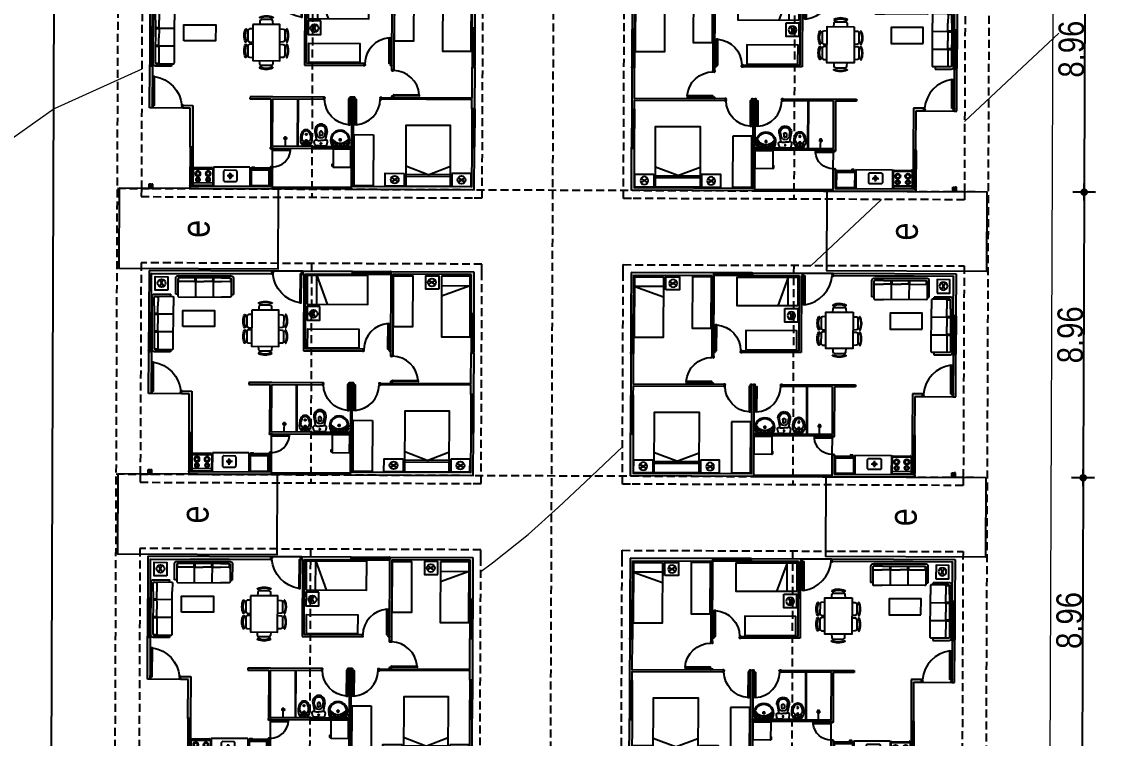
# Model space of a CAD drawing. Header units: inches. Extents: x 203 to 1065, y -1127 to 921.
# Drawn here: x 775.1 to 808.88, y 648.12 to 670.6 of the extents above; entities that cross this region are included whole.
import ezdxf

# ---------------------------------------------------------------- set-up
doc = ezdxf.new("R2010")
doc.units = ezdxf.units.IN
doc.header["$MEASUREMENT"] = 0
doc.header["$PDMODE"] = 35
doc.linetypes.add('DASHED2', pattern=[0.375, 0.25, -0.125])
doc.linetypes.add('HIDDEN', pattern=[0.375, 0.25, -0.125])
for name, color, linetype in [('4-PUERTA', 3, 'Continuous'), ('4-Ventana', 7, 'Continuous'), ('7-TECHO', 3, 'Continuous'), ('8-MUROS', 4, 'Continuous'), ('9-Equipamiento', 8, 'Continuous'), ('calle', 3, 'Continuous'), ('COTAS', 7, 'Continuous'), ('CURVAS', 32, 'Continuous'), ('D3', 30, 'Continuous'), ('Estacionamiento', 8, 'Continuous'), ('Mobiliario', 8, 'Continuous'), ('P-035', 3, 'Continuous')]:
    doc.layers.add(name, color=color, linetype=linetype)
doc.layers.add('Limite terrenos', color=2, linetype='DASHED2', transparency=0.4)
doc.styles.add('TECHNICLITE', font='techl___.ttf')
doc.dimstyles.new('1-100', dxfattribs={"dimscale": 0, "dimtxt": 0.09, "dimasz": 0.03, "dimexe": 0.12, "dimexo": 0.2, "dimgap": 0.005, "dimtad": 3, "dimzin": 0, "dimdsep": 46, "dimtxsty": 'TECHNICLITE', "dimblk1": 'COTA', "dimblk2": 'COTA', "dimsah": 1, "dimcen": 2.5, "dimse1": 1, "dimse2": 1, "dimclrd": 7, "dimclre": 7, "dimclrt": 7, "dimadec": 0, "dimazin": 0, "dimtfac": 1, "dimtdec": 6, "dimtmove": 2, "dimatfit": 3, "dimldrblk": 'COTA', "dimfxl": 1, "dimtolj": 1, "dimtzin": 0, "dimarcsym": 0})

# ---------------------------------------------------------------- blocks, each defined once
blk = doc.blocks.new('PERFIL VENTANA')
for p, q in [((0, 0.03), (0.019, 0.03)), ((0, 0.03), (0, 0.022)), ((0.001, 0.022), (0, 0.022)), ((0.001, 0.028), (0.001, 0.022)), ((0.001, 0.028), (0.007, 0.028)), ((0.007, -0.028), (0.007, 0.028)), ((0.008, 0.013), (0.008, 0.028)), ((0.008, 0.028), (0.02, 0.028)), ((0.008, 0.013), (0.028, 0.013)), ((0.008, -0.012), (0.008, 0.012)), ((0.008, 0.012), (0.029, 0.012)), ((0.019, 0.034), (0.03, 0.034)), ((0.019, 0.034), (0.019, 0.03)), ((0.02, 0.032), (0.02, 0.028)), ((0.02, 0.032), (0.03, 0.032)), ((0.023, 0.017), (0.023, 0.018)), ((0.023, 0.018), (0.029, 0.018)), ((0.023, 0.017), (0.028, 0.017)), ((0.03, 0.034), (0.03, 0.032)), ((0.001, -0.022), (0, -0.022)), ((0, -0.03), (0, -0.022)), ((0, -0.03), (0.03, -0.03)), ((0.001, -0.028), (0.001, -0.022)), ((0.001, -0.028), (0.007, -0.028)), ((0.008, -0.012), (0.029, -0.012)), ((0.008, -0.028), (0.008, -0.013)), ((0.008, -0.013), (0.028, -0.013)), ((0.008, -0.028), (0.019, -0.028)), ((0.02, -0.026), (0.019, -0.026)), ((0.019, -0.028), (0.019, -0.026)), ((0.02, -0.028), (0.02, -0.026)), ((0.02, -0.028), (0.03, -0.028)), ((0.023, -0.017), (0.023, -0.018)), ((0.023, -0.017), (0.028, -0.017)), ((0.023, -0.018), (0.029, -0.018)), ((0.03, -0.03), (0.03, -0.028))]:
    blk.add_line(p, q)
for centre, radius, start, end in [((0.026, 0.015), 0.00298, 322.3763, 37.6237), ((0.026, 0.015), 0.00441, 312.5645, 47.4355), ((0.026, -0.015), 0.00298, 322.3763, 37.6237), ((0.026, -0.015), 0.00441, 312.5645, 47.4355)]:
    blk.add_arc(centre, radius, start, end)
blk = doc.blocks.new('PERFIL VENTANA2')
for p, q in [((0, 0.007), (-0.033, 0.007)), ((-0.033, 0.007), (-0.033, 0.005)), ((-0.033, 0.005), (-0.032, 0.005)), ((-0.033, 0), (-0.032, 0)), ((-0.033, -0.007), (-0.033, 0)), ((-0.023, 0.006), (-0.032, 0.006)), ((-0.032, 0.006), (-0.032, 0.005)), ((-0.032, -0.006), (-0.032, 0)), ((-0.023, -0.006), (-0.023, 0.006)), ((-0.021, -0.006), (-0.021, 0.006)), ((-0.009, 0.006), (-0.021, 0.006)), ((-0.009, -0.006), (-0.009, 0.006)), ((-0.007, -0.006), (-0.007, 0.006)), ((-0.001, 0.006), (-0.007, 0.006)), ((-0.001, 0.006), (-0.001, -0.006)), ((0, 0.007), (0, -0.007)), ((0, -0.007), (-0.033, -0.007)), ((-0.023, -0.006), (-0.032, -0.006)), ((-0.009, -0.006), (-0.021, -0.006)), ((-0.001, -0.006), (-0.007, -0.006))]:
    blk.add_line(p, q)
blk = doc.blocks.new('VENTANA C1')
for p, q in [((0.017, 0.022), (0.017, 0.019)), ((0.017, 0.022), (0.05, 0.022)), ((0.017, 0.019), (0.018, 0.019)), ((0.017, 0.011), (0.018, 0.011)), ((0.017, 0.011), (0.017, 0.007)), ((0.017, 0.007), (0.05, 0.007)), ((0.018, 0.021), (0.018, 0.019)), ((0.018, 0.021), (0.031, 0.021)), ((0.018, 0.011), (0.018, 0.009)), ((0.018, 0.009), (0.031, 0.009)), ((0.031, 0.009), (0.031, 0.021)), ((0.032, 0.009), (0.032, 0.021)), ((0.032, 0.021), (0.038, 0.021)), ((0.032, 0.009), (0.038, 0.009)), ((0.038, 0.009), (0.038, 0.021)), ((0.04, 0.009), (0.04, 0.021)), ((0.04, 0.021), (0.049, 0.021)), ((0.04, 0.009), (0.049, 0.009)), ((0.049, 0.021), (0.049, 0.02)), ((0.05, 0.02), (0.049, 0.02)), ((0.05, 0.015), (0.049, 0.015)), ((0.049, 0.009), (0.049, 0.015)), ((0.05, 0.022), (0.05, 0.02)), ((0.05, 0.007), (0.05, 0.015)), ((1.168, -0.007), (1.168, -0.015)), ((1.201, -0.007), (1.168, -0.007)), ((1.168, -0.02), (1.169, -0.02)), ((1.168, -0.022), (1.168, -0.02)), ((1.201, -0.022), (1.168, -0.022)), ((1.169, -0.009), (1.169, -0.015)), ((1.178, -0.009), (1.169, -0.009)), ((1.169, -0.021), (1.169, -0.02)), ((1.178, -0.021), (1.169, -0.021)), ((1.178, -0.009), (1.178, -0.021)), ((1.18, -0.009), (1.18, -0.021)), ((1.186, -0.009), (1.18, -0.009)), ((1.186, -0.021), (1.18, -0.021)), ((1.186, -0.009), (1.186, -0.021)), ((1.2, -0.009), (1.187, -0.009)), ((1.187, -0.009), (1.187, -0.021)), ((1.2, -0.021), (1.187, -0.021)), ((1.2, -0.011), (1.2, -0.009)), ((1.201, -0.011), (1.2, -0.011)), ((1.2, -0.021), (1.2, -0.019)), ((1.201, -0.019), (1.2, -0.019)), ((1.201, -0.011), (1.201, -0.007)), ((1.201, -0.022), (1.201, -0.019))]:
    blk.add_line(p, q)
for points in [[(0.607, 0.006), (0.615, 0.006), (0.615, -0.007), (0.607, -0.007)], [(0.608, 0.005), (0.614, 0.005), (0.614, -0.005), (0.608, -0.005)]]:
    blk.add_lwpolyline(points, close=True)
at = {"layer": '4-Ventana', "color": 8}
for p, q in [((0.008, 0.003), (0.607, 0.003)), ((0.02, 0.028), (1.202, 0.028)), ((0.03, 0.034), (1.192, 0.034)), ((0.615, 0.003), (1.214, 0.003)), ((0.008, -0.003), (0.607, -0.003)), ((0.02, -0.026), (1.202, -0.026)), ((0.03, -0.03), (1.192, -0.03)), ((0.615, -0.003), (1.214, -0.003))]:
    blk.add_line(p, q, dxfattribs=at)
at = {"layer": '4-Ventana'}
for points in [[(0.046, 0.02), (0.587, 0.02), (0.587, 0.015), (0.046, 0.015)], [(0.625, -0.015), (1.174, -0.015), (1.174, -0.02), (0.625, -0.02)]]:
    blk.add_lwpolyline(points, close=True, dxfattribs=at)
for name, p in [('PERFIL VENTANA', (0, 0)), ('PERFIL VENTANA2', (0.615, 0.015))]:
    blk.add_blockref(name, p)
at = {"xscale": -1}
blk.add_blockref('PERFIL VENTANA', (1.222, 0), dxfattribs=at)
at = {"rotation": 180}
blk.add_blockref('PERFIL VENTANA2', (0.598, -0.015), dxfattribs=at)
blk = doc.blocks.new('PERFIL PUERTA 1')
for p, q in [((-0.002, 0.04), (0.005, 0.04)), ((-0.002, 0.001), (-0.002, 0.002)), ((0, 0), (-0.002, 0)), ((-0.002, 0), (-0.002, 0)), ((0, 0), (-0.002, 0)), ((0, 0.038), (0.005, 0.038)), ((0, 0.032), (0, 0.038)), ((0, 0.032), (0.041, 0.032)), ((0, 0.024), (0, 0.031)), ((0.042, 0.031), (0, 0.031)), ((0, 0.024), (0.01, 0.024)), ((0, 0.013), (0, 0.023)), ((0.01, 0.023), (0, 0.023)), ((0, 0.009), (0, 0.014)), ((0, 0.001), (0, 0.009)), ((0, 0.001), (0.001, 0.001)), ((0, 0), (0, -0.009)), ((0.001, 0.001), (0.001, -0.009)), ((0.005, 0.038), (0.005, 0.04)), ((0.01, 0.023), (0.01, 0.024)), ((0.037, 0.038), (0.037, 0.04)), ((0.037, 0.04), (0.048, 0.04)), ((0.037, 0.038), (0.041, 0.038)), ((0.041, 0.032), (0.041, 0.038)), ((0.042, 0.031), (0.042, 0.038)), ((0.042, 0.038), (0.058, 0.038)), ((0.046, 0.055), (0.049, 0.055)), ((0.046, 0.052), (0.046, 0.055)), ((0.046, 0.052), (0.047, 0.052)), ((0.046, 0.046), (0.046, 0.049)), ((0.046, 0.049), (0.047, 0.049)), ((0.046, 0.046), (0.048, 0.046)), ((0.047, 0.053), (0.048, 0.053)), ((0.047, 0.052), (0.047, 0.053)), ((0.047, 0.048), (0.047, 0.049)), ((0.047, 0.048), (0.048, 0.048)), ((0.048, 0.048), (0.048, 0.053)), ((0.048, 0.04), (0.048, 0.046)), ((0.049, 0.04), (0.049, 0.055)), ((0.049, 0.04), (0.059, 0.04)), ((0.05, 0.023), (0.05, 0.024)), ((0.05, 0.024), (0.058, 0.024)), ((0.058, 0.023), (0.05, 0.023)), ((0.056, 0.001), (0.058, 0.001)), ((0.056, 0.001), (0.056, -0.009)), ((0.057, 0.031), (0.057, 0.032)), ((0.057, 0.032), (0.058, 0.032)), ((0.058, 0.031), (0.057, 0.031)), ((0.058, 0.032), (0.058, 0.038)), ((0.058, 0.024), (0.058, 0.031)), ((0.058, 0.013), (0.058, 0.023)), ((0.058, 0.009), (0.058, 0.014)), ((0.058, 0.001), (0.058, 0.009)), ((0.058, 0), (0.058, -0.009)), ((0.058, 0), (0.059, 0)), ((0.059, 0), (0.058, 0)), ((0.059, 0), (0.059, 0)), ((0, -0.009), (0.001, -0.009)), ((0.056, -0.009), (0.058, -0.009))]:
    blk.add_line(p, q)
for radius in [0.00228, 0.00128]:
    blk.add_circle((-0.002, 0.042), radius)
for centre, radius, start, end in [((-0.006, 0.008), 0.004, 15.4778, 15.4778), ((-0.006, 0.04), 0.004, 344.5222, 353.5674), ((-0.001, 0.039), 0.000208, 164.5222, 254.3626), ((-0.002, 0.038), 0.000926, 315.0751, 43.9996), ((-0.001, 0.038), 0.000208, 108.652, 250.079), ((-0.002, 0.037), 0.000926, 316.0004, 45.3053), ((-0.002, 0.035), 0.000926, 315.0751, 47.463), ((-0.001, 0.036), 0.000208, 105.6374, 242.4915), ((-0.002, 0.033), 0.000926, 316.0004, 45.3053), ((-0.001, 0.034), 0.000208, 108.652, 250.079), ((-0.006, 0.032), 0.004, 359.3447, 0.6553), ((-0.001, 0.033), 0.000208, 105.6374, 180.6553), ((-0.002, 0.032), 0.000926, 315.0751, 43.9996), ((-0.001, 0.032), 0.000208, 179.3447, 254.3626), ((-0.002, 0.03), 0.000926, 316.0004, 45.3053), ((-0.001, 0.031), 0.000208, 108.652, 250.079), ((-0.001, 0.029), 0.000208, 105.6374, 242.4915), ((-0.002, 0.028), 0.000926, 315.0751, 47.463), ((-0.001, 0.027), 0.000208, 108.652, 250.079), ((-0.002, 0.026), 0.000926, 316.0004, 45.3053), ((-0.006, 0.024), 0.004, 0, 15.4778), ((-0.001, 0.026), 0.000208, 105.6374, 195.4778), ((-0.006, 0.024), 0.004, 344.5222, 0), ((-0.001, 0.023), 0.000208, 164.5222, 254.3626), ((-0.002, 0.023), 0.000926, 315.0751, 43.9996), ((-0.001, 0.022), 0.000208, 108.652, 250.079), ((-0.002, 0.021), 0.000926, 316.0004, 45.3053), ((-0.002, 0.019), 0.000926, 315.0751, 47.463), ((-0.001, 0.02), 0.000208, 105.6374, 242.4915), ((-0.002, 0.017), 0.000926, 316.0004, 45.3053), ((-0.001, 0.018), 0.000208, 108.652, 250.079), ((-0.001, 0.017), 0.000208, 105.6374, 195.4778), ((-0.006, 0.015), 0.004, 8.6374, 15.4778), ((-0.001, 0.016), 0.000208, 164.5222, 254.3626), ((-0.006, 0.017), 0.004, 344.5222, 351.3626), ((-0.002, 0.015), 0.000926, 315.0751, 43.9996), ((-0.001, 0.014), 0.000208, 108.652, 250.079), ((-0.002, 0.013), 0.000926, 316.0004, 45.3053), ((-0.002, 0.011), 0.000926, 315.0751, 47.463), ((-0.001, 0.012), 0.000208, 105.6374, 242.4915), ((-0.001, 0.01), 0.000208, 108.652, 250.079), ((-0.002, 0.01), 0.000926, 316.0004, 45.3053), ((-0.001, 0.009), 0.000208, 164.5222, 254.3626), ((-0.001, 0.009), 0.000208, 105.6374, 195.4778), ((-0.002, 0.008), 0.000926, 315.0751, 43.9996), ((-0.002, 0.006), 0.000926, 316.0004, 45.3053), ((-0.001, 0.007), 0.000208, 108.652, 250.079), ((-0.001, 0.005), 0.000208, 105.6374, 242.4915), ((-0.002, 0.004), 0.000926, 315.0751, 47.463), ((-0.001, 0.003), 0.000208, 108.652, 250.079), ((-0.002, 0.003), 0.000926, 316.0004, 45.3053), ((-0.001, 0.002), 0.000208, 105.6374, 195.4778), ((-0.006, 0), 0.004, 0, 15.4778), ((0.063, 0.04), 0.004, 186.4326, 195.4778), ((0.06, 0.038), 0.000926, 136.0004, 224.9249), ((0.059, 0.039), 0.000208, 285.6374, 15.4778), ((0.059, 0.038), 0.000208, 289.921, 71.348), ((0.06, 0.037), 0.000926, 134.6947, 223.9996), ((0.059, 0.036), 0.000208, 297.5085, 74.3626), ((0.06, 0.035), 0.000926, 132.537, 224.9249), ((0.059, 0.034), 0.000208, 289.921, 71.348), ((0.06, 0.033), 0.000926, 134.6947, 223.9996), ((0.059, 0.033), 0.000208, 359.3447, 74.3626), ((0.059, 0.032), 0.000208, 285.6374, 0.6553), ((0.06, 0.032), 0.000926, 136.0004, 224.9249), ((0.059, 0.031), 0.000208, 289.921, 71.348), ((0.06, 0.03), 0.000926, 134.6947, 223.9996), ((0.06, 0.028), 0.000926, 132.537, 224.9249), ((0.059, 0.029), 0.000208, 297.5085, 74.3626), ((0.06, 0.026), 0.000926, 134.6947, 223.9996), ((0.059, 0.027), 0.000208, 289.921, 71.348), ((0.059, 0.026), 0.000208, 344.5222, 74.3626), ((0.063, 0.024), 0.004, 164.5222, 180), ((0.059, 0.024), 0.000208, 285.6374, 15.4778), ((0.06, 0.023), 0.000926, 136.0004, 224.9249), ((0.063, 0.025), 0.004, 186.4326, 195.4778), ((0.059, 0.022), 0.000208, 289.921, 71.348), ((0.06, 0.021), 0.000926, 134.6947, 223.9996), ((0.059, 0.02), 0.000208, 297.5085, 74.3626), ((0.06, 0.02), 0.000926, 132.537, 224.9249), ((0.059, 0.019), 0.000208, 289.921, 71.348), ((0.06, 0.018), 0.000926, 134.6947, 223.9996), ((0.06, 0.016), 0.000926, 136.0004, 224.9249), ((0.059, 0.017), 0.000208, 285.6374, 0.6553), ((0.059, 0.017), 0.000208, 359.3447, 74.3626), ((0.06, 0.014), 0.000926, 134.6947, 223.9996), ((0.059, 0.015), 0.000208, 289.921, 71.348), ((0.059, 0.014), 0.000208, 297.5085, 74.3626), ((0.06, 0.013), 0.000926, 132.537, 224.9249), ((0.059, 0.012), 0.000208, 289.921, 71.348), ((0.06, 0.011), 0.000926, 134.6947, 223.9996), ((0.063, 0.009), 0.004, 164.5222, 180), ((0.059, 0.01), 0.000208, 344.5222, 74.3626), ((0.063, 0.009), 0.004, 180, 195.4778), ((0.059, 0.008), 0.000208, 285.6374, 15.4778), ((0.06, 0.007), 0.000926, 136.0004, 224.9249), ((0.059, 0.006), 0.000208, 289.921, 71.348), ((0.06, 0.006), 0.000926, 134.6947, 223.9996), ((0.059, 0.005), 0.000208, 297.5085, 74.3626), ((0.06, 0.004), 0.000926, 132.537, 224.9249), ((0.06, 0.002), 0.000926, 134.6947, 223.9996), ((0.059, 0.003), 0.000208, 289.921, 71.348), ((0.059, 0.001), 0.000208, 344.5222, 74.3626), ((0.063, 0), 0.004, 164.5222, 180), ((0.064, 0.032), 0.004, 179.3447, 180.6553), ((0.064, 0.017), 0.004, 179.3447, 180.6553)]:
    blk.add_arc(centre, radius, start, end)
blk = doc.blocks.new('PERFIL PUERTA')
blk.add_lwpolyline([(0.026, -0.008), (0.026, -0.009), (0.025, -0.008), (0.025, -0.009), (0.024, -0.008), (0.024, -0.009), (0.023, -0.008), (0.023, -0.009), (0.022, -0.008), (0.022, -0.009), (0.021, -0.008), (0.021, -0.009), (0.02, -0.008), (0.02, -0.009), (0.019, -0.008), (0.019, -0.009), (0.018, -0.008), (0.018, -0.009), (0.017, -0.008), (0.017, -0.009), (0.016, -0.008), (0.016, -0.009), (0.015, -0.008), (0.015, -0.009), (0.005, -0.009), (0.004, -0.008), (0.004, -0.009), (0.003, -0.008), (0.003, -0.009), (0.002, -0.008), (0.002, -0.009), (0.001, -0.008), (0.001, -0.009), (0, -0.008), (0, -0.009), (-0.001, -0.008), (-0.001, -0.009), (-0.002, -0.008), (-0.002, -0.009), (-0.003, -0.008), (-0.003, -0.009), (-0.004, -0.008), (-0.004, -0.009), (-0.005, -0.008), (-0.005, -0.009), (-0.006, -0.008), (-0.006, -0.009), (-0.007, -0.008), (-0.007, -0.009), (-0.011, -0.009), (-0.011, -0.012), (-0.008, -0.012, -0.414214), (-0.007, -0.013), (-0.007, -0.013), (-0.016, -0.013, 0.414214), (-0.017, -0.014), (-0.017, -0.019), (-0.015, -0.019), (-0.015, -0.021, -1), (-0.016, -0.021), (-0.016, -0.02), (-0.017, -0.02), (-0.017, -0.026), (-0.016, -0.026), (-0.016, -0.025, -1), (-0.015, -0.025), (-0.015, -0.027), (-0.018, -0.027, -0.414214), (-0.019, -0.026), (-0.019, -0.014, 0.414214), (-0.02, -0.013), (-0.032, -0.013), (-0.032, -0.012, 0.194303), (-0.033, -0.011, 0.403853), (-0.033, -0.008, 0.403853), (-0.033, -0.006, 0.403853), (-0.033, -0.003, 0.403853), (-0.033, -0.001, 0.403853), (-0.033, 0.002, 0.403853), (-0.033, 0.004, 0.403853), (-0.033, 0.007, 0.403853), (-0.033, 0.009, 0.403853), (-0.033, 0.012, 0.403853), (-0.033, 0.014, 0.403853), (-0.033, 0.017, 0.403853), (-0.033, 0.019, 0.403853), (-0.033, 0.022, 0.403853), (-0.033, 0.024, 0.194303), (-0.032, 0.026), (-0.032, 0.027), (-0.031, 0.027), (-0.031, 0.017), (-0.031, 0.001, 0.414214), (-0.03, 0), (-0.025, 0, -0.414214), (-0.025, -0.001), (-0.025, -0.001, -0.414214), (-0.025, -0.001), (-0.031, -0.001), (-0.031, -0.007), (-0.029, -0.007), (-0.029, -0.008), (-0.03, -0.008, 0.414214), (-0.031, -0.009), (-0.031, -0.011, 0.414214), (-0.03, -0.012), (-0.013, -0.012, 0.414214), (-0.012, -0.011), (-0.012, -0.009), (-0.012, -0.008, -0.414214), (-0.011, -0.007), (0.031, -0.007), (0.031, -0.001), (0.025, -0.001, -0.414214), (0.025, -0.001), (0.025, -0.001, -0.414214), (0.025, 0), (0.03, 0, 0.414214), (0.031, 0.001), (0.031, 0.017), (0.031, 0.027), (0.032, 0.027), (0.032, 0.026, 0.194303), (0.033, 0.024, 0.403853), (0.033, 0.022, 0.403853), (0.033, 0.019, 0.403853), (0.033, 0.017, 0.403853), (0.033, 0.014, 0.403853), (0.033, 0.012, 0.403853), (0.033, 0.009, 0.403853), (0.033, 0.007, 0.403853), (0.033, 0.004, 0.403853), (0.033, 0.002, 0.403853), (0.033, -0.001, 0.403853), (0.033, -0.003, 0.403853), (0.033, -0.006, 0.403853), (0.033, -0.008, 0.403853), (0.033, -0.011, 0.194303), (0.032, -0.012), (0.032, -0.013), (0.026, -0.013), (0.026, -0.013, -0.414214), (0.027, -0.012), (0.031, -0.012), (0.031, -0.009), (0.027, -0.009)], format="xyb", close=True)
blk = doc.blocks.new('PUERTA 80 C1')
blk.add_lwpolyline([(-0.047, 0.06), (-0.087, 0.06), (-0.087, 0.86), (-0.047, 0.86)], close=True)
at = {"layer": '4-PUERTA', "color": 9}
blk.add_arc((-0.028, 0.049), 0.813, 94.1302, 179.4639, dxfattribs=at)
at = {"rotation": 90}
blk.add_blockref('PERFIL PUERTA', (-0.855, 0.03), dxfattribs=at)
at = {"xscale": -1, "rotation": 90}
blk.add_blockref('PERFIL PUERTA 1', (0, 0.059), dxfattribs=at)
blk = doc.blocks.new('PUERTA 90')
at = {"layer": '4-PUERTA'}
blk.add_lwpolyline([(-0.045, 0.03), (-0.085, 0.03), (-0.085, 0.93), (-0.045, 0.93)], close=True, dxfattribs=at)
at = {"layer": '4-PUERTA', "color": 252}
blk.add_arc((0.063, -0.066), 1.007, 98.4244, 174.7413, dxfattribs=at)
at = {"rotation": 90}
for name, p in [('PERFIL PUERTA', (-0.953, 0)), ('PERFIL PUERTA 1', (0, -0.031))]:
    blk.add_blockref(name, p, dxfattribs=at)
blk = doc.blocks.new('1sillon3c')
at = {"color": 0}
for p, q in [((0.16, 0.819), (0.071, 0.819)), ((0.18, 0.799), (0.18, 0.534)), ((0.58, 0.834), (0.58, 0.904)), ((0.18, 0.313), (0.18, 0.534)), ((0.16, 0.293), (0.064, 0.293)), ((0.664, 0.278), (0.064, 0.278)), ((0.16, 0.263), (0.071, 0.263)), ((0.18, 0.243), (0.18, -0.022)), ((0.16, -0.263), (0.064, -0.263)), ((0.664, -0.278), (0.064, -0.278)), ((0.16, -0.293), (0.064, -0.293)), ((0.18, -0.243), (0.18, -0.022)), ((0.18, -0.313), (0.18, -0.799)), ((0.16, -0.819), (0.071, -0.819)), ((0.58, -0.834), (0.58, -0.904))]:
    blk.add_line(p, q, dxfattribs=at)
for points in [[(0.58, -0.904), (0.07, -0.904, -0.414214), (0, -0.834), (0, 0.834), (0, 0.834, -0.414214), (0.07, 0.904), (0.58, 0.904, -0.42137)], [(0.064, 0.534), (0.064, 0.804, -0.414214), (0.094, 0.834), (0.634, 0.834, -0.414214), (0.664, 0.804)], [(0.664, 0.804), (0.664, 0.534, -0.37482)], [(0.064, 0.534), (0.064, -0.804, 0.414214), (0.094, -0.834), (0.634, -0.834, 0.414214), (0.664, -0.804)], [(0.664, -0.804), (0.664, 0.534, 0.129153)]]:
    blk.add_lwpolyline(points, format="xyb", dxfattribs=at)
for centre, start, end in [((0.16, 0.799), 0, 90), ((0.16, 0.313), 270, 0), ((0.16, 0.243), 0, 90), ((0.16, -0.243), 270, 0), ((0.16, -0.313), 0, 90), ((0.16, -0.799), 270, 0)]:
    blk.add_arc(centre, 0.02, start, end, dxfattribs=at)
blk = doc.blocks.new('Bidetnordico')
at = {"color": 0}
for p, q in [((0, -0.08), (0, 0.02)), ((-0.15, -0.06), (-0.05, -0.06)), ((-0.1, -0.11), (-0.1, -0.01)), ((-0.05, -0.03), (0.05, -0.03)), ((-0.05, -0.15), (0.05, -0.15)), ((0, -0.2), (0, -0.1)), ((0.05, -0.06), (0.15, -0.06)), ((0.1, -0.11), (0.1, -0.01))]:
    blk.add_line(p, q, dxfattribs=at)
blk.add_lwpolyline([(0.139, -0.407, 0.159269), (0.175, -0.1), (0.16, -0.09), (0.1, 0.01), (-0.1, 0.01), (-0.16, -0.09), (-0.175, -0.1, 0.159269), (-0.139, -0.407, 0.638069)], format="xyb", close=True, dxfattribs=at)
for centre in [(-0.1, -0.06), (0, -0.03), (0, -0.15), (0, -0.35), (0.1, -0.06)]:
    blk.add_circle(centre, 0.025, dxfattribs=at)
for centre, radius, start, end in [((0, -0.25), 0.144, 357.5047, 182.4953), ((0.237, -0.212), 0.383, 186.6217, 207.0756), ((-0.237, -0.212), 0.383, 332.9244, 353.3783), ((0, -0.35), 0.11, 199.2276, 340.7724)]:
    blk.add_arc(centre, radius, start, end, dxfattribs=at)
blk = doc.blocks.new('Inodmochila')
at = {"color": 8}
for p, q in [((-0.189, -0.374), (-0.135, -0.106)), ((-0.131, -0.29), (-0.144, -0.395)), ((0.131, -0.29), (0.144, -0.395)), ((0.189, -0.374), (0.135, -0.106))]:
    blk.add_line(p, q, dxfattribs=at)
for points in [[(0, 0.079), (-0.14, 0.079, 0.352711), (-0.189, 0.04), (-0.208, -0.049, 0.541684), (-0.144, -0.108, -0.060637), (0, -0.091, -0.187796)], [(0, 0.079), (0.14, 0.079, -0.352711), (0.189, 0.04), (0.208, -0.049, -0.541684), (0.144, -0.108, 0.060637), (0, -0.091, 0.187796)], [(-0.043, -0.346), (-0.043, -0.268, -0.414214), (-0.023, -0.248), (0, -0.248)], [(0.043, -0.346), (0.043, -0.268, 0.414214), (0.023, -0.248), (0, -0.248)]]:
    blk.add_lwpolyline(points, format="xyb", dxfattribs=at)
for radius in [0.0189, 0.0189, 0.0139]:
    blk.add_circle((0, 0), radius, dxfattribs=at)
for centre, radius, start, end in [((0, -0.412), 0.193, 141.6916, 142.0334), ((0, -0.305), 0.132, 90, 173.2167), ((0, -0.305), 0.132, 6.7833, 90), ((0, -0.412), 0.193, 37.9666, 38.3084), ((0, -0.412), 0.193, 168.6739, 270), ((0, -0.412), 0.145, 173.2166, 270), ((-0.002, -0.345), 0.0412, 179.6418, 272.6053), ((0.002, -0.345), 0.0412, 267.3947, 0.3582), ((0, -0.412), 0.193, 270, 11.3261), ((0, -0.412), 0.145, 270, 6.7834)]:
    blk.add_arc(centre, radius, start, end, dxfattribs=at)
blk = doc.blocks.new('Lavatnordico')
at = {"color": 8}
for p, q in [((0.2, -0.027), (-0.2, -0.027)), ((-0.17, -0.08), (-0.07, -0.08)), ((-0.12, -0.13), (-0.12, -0.03)), ((-0.05, -0.07), (0.05, -0.07)), ((-0.05, -0.2), (0.05, -0.2)), ((0, -0.12), (0, -0.02)), ((0, -0.25), (0, -0.15)), ((0.07, -0.08), (0.17, -0.08)), ((0.12, -0.13), (0.12, -0.03))]:
    blk.add_line(p, q, dxfattribs=at)
for points in [[(0.246, 0), (-0.246, 0, 0.098119), (-0.29, -0.121, 0.494177), (0, -0.5, 0.494177), (0.29, -0.121, 0.098119)], [(-0.24, -0.156, 0.110975), (-0.229, -0.164, 0.102816), (-0.215, -0.167, 0.093051), (-0.2, -0.165, 0.087156), (-0.186, -0.157, 0.087156), (-0.176, -0.144, 0.093051), (-0.171, -0.13, 0.102816), (-0.172, -0.116, 0.110975), (-0.178, -0.104, 0.110975), (-0.189, -0.096, 0.102816), (-0.203, -0.092, 0.093051), (-0.218, -0.095, 0.087156), (-0.232, -0.103, 0.087156), (-0.242, -0.115, 0.093051), (-0.247, -0.129, 0.102816), (-0.246, -0.144, 0.110975)], [(0.24, -0.156, -0.110975), (0.229, -0.164, -0.102816), (0.215, -0.167, -0.093051), (0.2, -0.165, -0.087156), (0.186, -0.157, -0.087156), (0.176, -0.144, -0.093051), (0.171, -0.13, -0.102816), (0.172, -0.116, -0.110975), (0.178, -0.104, -0.110975), (0.189, -0.096, -0.102816), (0.203, -0.092, -0.093051), (0.218, -0.095, -0.087156), (0.232, -0.103, -0.087156), (0.242, -0.115, -0.093051), (0.247, -0.129, -0.102816), (0.246, -0.144, -0.110975)]]:
    blk.add_lwpolyline(points, format="xyb", close=True, dxfattribs=at)
for centre, radius in [((-0.12, -0.08), 0.025), ((0, -0.07), 0.025), ((0, -0.2), 0.025), ((0, -0.2), 0.02), ((0.12, -0.08), 0.025)]:
    blk.add_circle(centre, radius, dxfattribs=at)
for centre, radius, start, end in [((0, -0.2), 0.273, 164.4705, 270), ((0, -0.418), 0.318, 32.4176, 147.5824), ((0.089, -0.278), 0.382, 139.0798, 156.7648), ((0, -0.2), 0.273, 270, 15.5295), ((-0.089, -0.278), 0.382, 23.2352, 40.9202)]:
    blk.add_arc(centre, radius, start, end, dxfattribs=at)
blk = doc.blocks.new('COCINA1')
at = {"linetype": 'Continuous'}
for p, q in [((0, 0.304), (0, -0.304)), ((0.52, 0.304), (0, 0.304)), ((0.08, 0.304), (0.08, -0.304)), ((0.104, 0.16), (0.16, 0.16)), ((0.184, 0.24), (0.184, 0.184)), ((0.184, 0.136), (0.184, 0.08)), ((0.208, 0.16), (0.264, 0.16)), ((0.28, 0.16), (0.344, 0.16)), ((0.376, 0.256), (0.376, 0.192)), ((0.376, 0.128), (0.376, 0.064)), ((0.408, 0.16), (0.472, 0.16)), ((0.52, -0.304), (0.52, 0.304)), ((0.52, 0.288), (0.568, 0.288)), ((0.568, 0.272), (0.52, 0.272)), ((0.544, 0.272), (0.544, -0.272)), ((0.552, -0.272), (0.552, 0.272)), ((0.56, 0.272), (0.56, -0.272)), ((0.568, 0.288), (0.568, 0.272)), ((0, -0.304), (0.52, -0.304)), ((0.104, -0.16), (0.16, -0.16)), ((0.184, -0.136), (0.184, -0.08)), ((0.184, -0.24), (0.184, -0.184)), ((0.208, -0.16), (0.264, -0.16)), ((0.28, -0.16), (0.344, -0.16)), ((0.376, -0.128), (0.376, -0.064)), ((0.376, -0.256), (0.376, -0.192)), ((0.408, -0.16), (0.472, -0.16)), ((0.568, -0.272), (0.52, -0.272)), ((0.52, -0.288), (0.568, -0.288)), ((0.568, -0.288), (0.568, -0.272))]:
    blk.add_line(p, q, dxfattribs=at)
for centre, radius in [((0.184, 0.16), 0.068), ((0.184, 0.16), 0.044), ((0.376, 0.16), 0.084), ((0.376, 0.16), 0.06), ((0.184, -0.16), 0.068), ((0.184, -0.16), 0.044), ((0.376, -0.16), 0.084), ((0.376, -0.16), 0.06)]:
    blk.add_circle(centre, radius, dxfattribs=at)
blk = doc.blocks.new('HEL1-PL')
for points in [[(2, -41), (73, -41), (73, 41), (2, 41)], [(75, -41), (82, -41), (82, 41), (75, 41)], [(84.3, 37.3), (86.6, 37.3), (86.6, 27.4), (84.3, 27.4)]]:
    blk.add_lwpolyline(points, close=True)
blk = doc.blocks.new('3 Dorm')
at = {"layer": '8-MUROS'}
h = blk.add_hatch(color=252, dxfattribs=at)
h.dxf.hatch_style = 1
h.paths.add_polyline_path([(-0.067, 3.855), (-0.044, 2.539), (-0.128, 2.537), (-0.151, 3.854)])
h.paths.add_polyline_path([(-0.085, 0.085), (-0.107, 1.315), (-0.023, 1.317), (0, 0), (-0.084, -0.001), (-3.856, -0.067), (-3.857, 0.019), (-3.851, 0.019)])
h.paths.add_polyline_path([(-4.891, 2.409), (-4.849, 0.002), (-4.82, 0.003), (-4.819, -0.084), (-6.373, -0.111), (-6.375, -0.025), (-4.909, 0.001), (-4.95, 2.348), (-6.762, 2.316), (-6.763, 2.376)])
h.paths.add_polyline_path([(-6.434, 6.269), (-6.433, 6.202), (-6.384, 3.385), (-6.444, 3.384), (-6.493, 6.181), (-10.209, 6.116), (-10.187, 4.886), (-10.271, 4.884), (-10.294, 6.201)])
h.paths.add_polyline_path([(-7.306, 3.431), (-7.305, 3.371), (-10.16, 3.321), (-10.143, 2.362), (-10.227, 2.361), (-10.249, 3.663), (-10.166, 3.664), (-10.161, 3.381)])
h.paths.add_polyline_path([(-7.631, 2.5), (-7.585, -0.132), (-10.182, -0.178), (-10.205, 1.139), (-10.122, 1.141), (-10.1, -0.09), (-7.646, -0.047), (-7.691, 2.499)])
h.paths.add_polyline_path([(-5.19, 5.013), (-3.888, 5.036), (-3.862, 3.491), (-3.206, 3.502), (-3.205, 3.442), (-5.523, 3.402), (-5.524, 3.462), (-3.922, 3.49), (-3.947, 4.973), (-5.189, 4.951)])
h.paths.add_polyline_path([(-3.959, 5.635), (-3.899, 5.636), (-3.909, 6.235), (-1.384, 6.279), (-1.385, 6.357), (-3.971, 6.312)])
h.paths.add_polyline_path([(-1.362, 5.057), (-1.446, 5.056), (-1.423, 3.745), (-1.102, 3.751), (-1.103, 3.837), (-1.341, 3.833)])
h = blk.add_hatch(color=252, dxfattribs=at)
h.dxf.hatch_style = 1
h.paths.add_polyline_path([(-0.188, 6.358), (-0.188, 6.378), (-0.225, 6.377), (-0.224, 6.307), (-0.187, 6.308)])
h.paths.add_polyline_path([(-0.187, 6.308), (-0.224, 6.307), (-0.223, 6.237), (-0.186, 6.238)])
h.paths.add_polyline_path([(-0.167, 6.308), (-0.187, 6.308), (-0.186, 6.257), (-0.166, 6.258)])
h.paths.add_polyline_path([(-0.147, 6.308), (-0.167, 6.308), (-0.166, 6.258), (-0.146, 6.258)])
h.paths.add_polyline_path([(-0.148, 6.359), (-0.168, 6.359), (-0.167, 6.308), (-0.147, 6.308)])
h.paths.add_polyline_path([(-0.168, 6.359), (-0.188, 6.358), (-0.187, 6.308), (-0.167, 6.308)])
h.paths.add_polyline_path([(-0.111, 6.379), (-0.148, 6.378), (-0.147, 6.308), (-0.11, 6.309)])
h.paths.add_polyline_path([(-0.11, 6.309), (-0.147, 6.308), (-0.146, 6.258), (-0.146, 6.238), (-0.109, 6.239)])
at = {"color": 8}
for p, q in [((-6.434, 6.269), (-3.971, 6.312)), ((-6.434, 6.219), (-3.97, 6.262)), ((-3.959, 5.635), (-3.948, 5.035)), ((-1.103, 3.837), (-0.151, 3.854)), ((-4.819, -0.084), (-3.856, -0.067))]:
    blk.add_line(p, q, dxfattribs=at)
at = {"layer": '4-PUERTA'}
for p, q in [((-3.9, 5.636), (-3.96, 5.635)), ((-3.949, 5.053), (-3.949, 5.055))]:
    blk.add_line(p, q, dxfattribs=at)
blk.add_lwpolyline([(-3.949, 5.06), (-3.949, 5.1), (-4.512, 5.091), (-4.512, 5.051)], close=True, dxfattribs=at)
at = {"layer": '4-PUERTA', "color": 8}
blk.add_arc((-3.946, 5.052), 0.567, 91.2555, 176.1471, dxfattribs=at)
at = {"layer": '7-TECHO', "linetype": 'HIDDEN'}
blk.add_line((-5.086, -0.332), (-5.207, 6.547), dxfattribs=at)
blk.add_lwpolyline([(0.138, 6.39), (0.134, 6.64), (-10.296, 6.458), (-10.546, 6.454), (-10.431, -0.175), (-10.426, -0.425), (0.253, -0.239), (0.138, 6.355)], dxfattribs=at)
at = {"layer": '8-MUROS'}
for p, q in [((-1.385, 6.357), (-3.971, 6.312)), ((-3.971, 6.312), (-3.959, 5.635)), ((-3.909, 6.235), (-1.384, 6.279)), ((-3.899, 5.636), (-3.909, 6.235)), ((-1.385, 6.357), (-1.391, 6.357)), ((-1.384, 6.279), (-1.385, 6.357)), ((-6.411, 4.93), (-6.411, 4.928)), ((-3.888, 5.036), (-5.19, 5.013)), ((-5.19, 5.013), (-5.189, 4.951)), ((-5.189, 4.951), (-3.947, 4.973)), ((-3.947, 4.973), (-3.922, 3.49)), ((-3.862, 3.491), (-3.888, 5.036)), ((-1.446, 5.056), (-1.362, 5.057)), ((-1.423, 3.745), (-1.446, 5.056)), ((-1.362, 5.057), (-1.341, 3.833)), ((-1.102, 3.751), (-1.423, 3.745)), ((-1.341, 3.833), (-1.103, 3.837)), ((-1.103, 3.837), (-1.102, 3.751)), ((-3.922, 3.49), (-5.524, 3.462)), ((-5.524, 3.462), (-5.523, 3.402)), ((-5.523, 3.402), (-3.92, 3.43)), ((-3.92, 3.43), (-3.205, 3.442)), ((-3.92, 3.43), (-3.92, 3.43)), ((-3.206, 3.502), (-3.862, 3.491)), ((-3.205, 3.442), (-3.206, 3.502)), ((-3.205, 3.442), (-3.206, 3.502)), ((-7.691, 2.499), (-7.631, 2.5)), ((-7.646, -0.047), (-7.691, 2.499)), ((-7.631, 2.5), (-7.585, -0.132)), ((-4.891, 2.409), (-6.763, 2.376)), ((-6.763, 2.376), (-6.762, 2.316)), ((-4.849, 0.002), (-4.891, 2.409)), ((-6.762, 2.316), (-4.95, 2.348)), ((-4.95, 2.348), (-4.909, 0.001)), ((-10.205, 1.139), (-10.122, 1.141)), ((-10.182, -0.178), (-10.205, 1.139)), ((-10.122, 1.141), (-10.1, -0.09)), ((-4.909, 0.001), (-6.375, -0.025)), ((-4.82, 0.003), (-4.849, 0.002)), ((-4.819, -0.084), (-4.82, 0.003)), ((-7.585, -0.132), (-10.182, -0.178)), ((-10.1, -0.09), (-7.646, -0.047)), ((-6.375, -0.025), (-6.373, -0.111)), ((-6.373, -0.111), (-4.819, -0.084))]:
    blk.add_line(p, q, dxfattribs=at)
at = {"layer": '8-MUROS', "color": 252}
for p, q in [((-3.249, 5.646), (-3.26, 6.246)), ((-2.107, 5.666), (-2.118, 6.275)), ((-1.446, 5.056), (-1.467, 6.278)), ((-3.249, 5.646), (-2.107, 5.666)), ((-0.107, 1.315), (-0.128, 2.537)), ((-10.122, 1.141), (-10.143, 2.362)), ((-1.327, 0.064), (-2.549, 0.042)), ((-6.375, -0.025), (-7.586, -0.046))]:
    blk.add_line(p, q, dxfattribs=at)
at = {"layer": '8-MUROS', "color": 8}
for p, q in [((-4.747, 4.957), (-4.721, 3.476)), ((-4.727, 4.957), (-4.701, 3.476)), ((-4.347, 4.964), (-4.342, 4.65)), ((-4.406, 4.717), (-4.28, 4.719))]:
    blk.add_line(p, q, dxfattribs=at)
at = {"layer": '8-MUROS'}
for points in [[(-6.433, 6.202), (-6.434, 6.269), (-10.294, 6.201), (-10.271, 4.884), (-10.187, 4.886), (-10.209, 6.116), (-6.493, 6.181), (-6.444, 3.384), (-6.384, 3.385), (-6.433, 6.202)], [(-0.067, 3.855), (-0.044, 2.539), (-0.128, 2.537), (-0.151, 3.854), (-0.067, 3.855)], [(-10.143, 2.362), (-10.227, 2.361), (-10.249, 3.663), (-10.166, 3.664), (-10.161, 3.381), (-7.306, 3.431), (-7.305, 3.371), (-10.16, 3.321), (-10.143, 2.362)], [(0, 0), (-0.023, 1.317), (-0.107, 1.315), (-0.085, 0.085), (-3.851, 0.019), (-3.857, 0.019), (-3.856, -0.067), (0, 0)]]:
    blk.add_lwpolyline(points, dxfattribs=at)
for points in [[(-0.223, 6.237), (-0.186, 6.238), (-0.188, 6.378), (-0.225, 6.377)], [(-0.109, 6.239), (-0.146, 6.238), (-0.148, 6.378), (-0.111, 6.379)]]:
    blk.add_lwpolyline(points, close=True, dxfattribs=at)
at = {"layer": '8-MUROS', "color": 8}
blk.add_circle((-4.343, 4.718), 0.039, dxfattribs=at)
at = {"layer": '9-Equipamiento', "color": 252}
blk.add_line((-10.166, 3.664), (-10.187, 4.886), dxfattribs=at)
at = {"layer": '9-Equipamiento'}
for points in [[(-2.473, 5.76), (-2.459, 5.76), (-2.447, 5.766), (-2.438, 5.775), (-2.43, 5.784), (-2.424, 5.796), (-2.424, 5.808), (-2.429, 6.06), (-2.429, 6.072), (-2.435, 6.084), (-2.444, 6.095), (-2.453, 6.104), (-2.465, 6.107), (-2.48, 6.109), (-2.808, 6.104), (-2.823, 6.101), (-2.835, 6.097), (-2.843, 6.088), (-2.852, 6.077), (-2.855, 6.065), (-2.857, 6.053), (-2.853, 5.8), (-2.85, 5.789), (-2.847, 5.777), (-2.838, 5.768), (-2.829, 5.76), (-2.817, 5.754), (-2.802, 5.754), (-2.473, 5.76)], [(-2.741, 5.929), (-2.541, 5.932)], [(-2.691, 5.93), (-2.688, 5.918), (-2.685, 5.906), (-2.679, 5.897), (-2.673, 5.892), (-2.661, 5.886), (-2.649, 5.88), (-2.634, 5.881), (-2.62, 5.887), (-2.608, 5.893), (-2.599, 5.905), (-2.596, 5.911), (-2.594, 5.919), (-2.591, 5.931), (-2.594, 5.946), (-2.597, 5.952), (-2.6, 5.96), (-2.609, 5.969), (-2.621, 5.978), (-2.636, 5.98), (-2.651, 5.98), (-2.662, 5.977), (-2.674, 5.968), (-2.68, 5.962), (-2.685, 5.956), (-2.688, 5.944), (-2.691, 5.93)], [(-2.679, 5.93), (-2.679, 5.918), (-2.673, 5.906), (-2.664, 5.898), (-2.655, 5.895), (-2.643, 5.892), (-2.634, 5.892), (-2.623, 5.895), (-2.614, 5.901), (-2.608, 5.907), (-2.603, 5.919), (-2.6, 5.931), (-2.603, 5.943), (-2.609, 5.954), (-2.615, 5.963), (-2.624, 5.966), (-2.636, 5.969), (-2.645, 5.971), (-2.656, 5.968), (-2.665, 5.962), (-2.674, 5.953), (-2.679, 5.941), (-2.679, 5.93)], [(-2.643, 6.03), (-2.639, 5.831)]]:
    blk.add_lwpolyline(points, dxfattribs=at)
at = {"layer": 'CURVAS', "color": 41, "lineweight": 0}
blk.add_lwpolyline([(-6.766, 2.315), (-6.766, 2.315)], dxfattribs=at)
at = {"layer": 'Mobiliario'}
for p, q in [((-9.582, 5.709), (-9.589, 6.109)), ((-8.089, 5.735), (-8.096, 6.135)), ((-9.99, 5.97), (-9.781, 5.836)), ((-9.987, 5.833), (-9.783, 5.974)), ((-9.537, 5.809), (-8.137, 5.834)), ((-9.536, 5.749), (-8.136, 5.774)), ((-8.836, 5.762), (-9.531, 5.484)), ((-8.836, 5.762), (-8.132, 5.508)), ((-7.688, 5.873), (-7.897, 6.007)), ((-7.691, 6.01), (-7.895, 5.869)), ((-5.124, 1.135), (-5.239, 1.355)), ((-5.128, 1.357), (-5.236, 1.133)), ((-5.261, 0.04), (-5.603, 0.934)), ((-5.276, 0.94), (-5.261, 0.04)), ((-10.075, 0.261), (-9.181, 0.604)), ((-0.332, 0.281), (-0.474, 0.485)), ((-0.349, 0.494), (-0.457, 0.271)), ((-9.175, 0.276), (-10.075, 0.261)), ((-8.98, 0.124), (-8.761, 0.24)), ((-8.766, 0.115), (-8.975, 0.249))]:
    blk.add_line(p, q, dxfattribs=at)
for points in [[(-9.589, 6.109), (-10.189, 6.098), (-10.182, 5.698), (-9.582, 5.709)], [(-8.096, 6.135), (-7.496, 6.145), (-7.489, 5.745), (-8.089, 5.735)]]:
    blk.add_lwpolyline(points, dxfattribs=at)
for points in [[(-9.542, 6.109), (-9.509, 4.21), (-8.109, 4.234), (-8.143, 6.134)], [(-7.097, 4.544), (-7.125, 6.144), (-6.525, 6.154), (-6.498, 4.555)], [(-6.396, 5.011), (-5.846, 5.02), (-5.856, 5.584), (-6.406, 5.574)], [(-5.839, 5.559), (-5.823, 5.559), (-5.822, 5.491), (-5.838, 5.491)], [(-6.622, 2.293), (-5.022, 2.321), (-5.011, 1.721), (-6.611, 1.693)], [(-3.245, 1.167), (-3.265, 2.304), (-4.115, 2.289), (-4.095, 1.152)], [(-9.17, -0.024), (-9.203, 1.876), (-10.103, 1.86), (-10.07, -0.039)], [(-1.092, 1.727), (-1.083, 1.227), (-2.083, 1.21), (-2.091, 1.71)], [(-7.694, 1.601), (-7.666, 0.001), (-8.266, -0.009), (-8.294, 1.591)], [(-5.378, 1.016), (-4.978, 1.023), (-4.985, 1.449), (-5.385, 1.442)], [(-4.976, 0.945), (-6.876, 0.912), (-6.86, 0.012), (-4.961, 0.045)], [(-9.099, 0.378), (-9.092, -0.022), (-8.666, -0.015), (-8.673, 0.385)], [(-0.607, 0.604), (-0.207, 0.611), (-0.2, 0.185), (-0.599, 0.178)]]:
    blk.add_lwpolyline(points, close=True, dxfattribs=at)
for points in [[(-3.904, 2.518), (-3.904, 2.515, 0.536397), (-3.876, 2.497, -0.201961), (-3.511, 2.504, 0.536397), (-3.484, 2.523), (-3.484, 2.525, 0.108787), (-3.695, 2.568, 0.108787)], [(-4.331, 1.766), (-4.328, 1.766, 0.536397), (-4.31, 1.794, -0.201961), (-4.317, 2.159, 0.536397), (-4.336, 2.186), (-4.338, 2.186, 0.108787), (-4.381, 1.975, 0.108787)], [(-3.031, 1.789), (-3.034, 1.789, -0.536397), (-3.053, 1.816, 0.201961), (-3.059, 2.181, -0.536397), (-3.041, 2.209), (-3.038, 2.209, -0.108787), (-2.989, 2, -0.108787)], [(-4.323, 1.284), (-4.32, 1.284, 0.536397), (-4.302, 1.312, -0.201961), (-4.308, 1.677, 0.536397), (-4.327, 1.704), (-4.33, 1.704, 0.108787), (-4.372, 1.493, 0.108787)], [(-3.023, 1.307), (-3.025, 1.307, -0.536397), (-3.044, 1.334, 0.201961), (-3.051, 1.699, -0.536397), (-3.033, 1.727), (-3.03, 1.727, -0.108787), (-2.98, 1.518, -0.108787)], [(-3.876, 0.931), (-3.876, 0.934, -0.536397), (-3.849, 0.953, 0.201961), (-3.484, 0.959, -0.536397), (-3.456, 0.941), (-3.456, 0.938, -0.108787), (-3.666, 0.889, -0.108787)]]:
    blk.add_lwpolyline(points, format="xyb", close=True, dxfattribs=at)
for points in [[(-3.898, 2.293), (-3.894, 2.397, -0.398895), (-3.845, 2.445), (-3.54, 2.45, -0.398895), (-3.489, 2.404), (-3.482, 2.3)], [(-4.106, 1.772), (-4.21, 1.776, -0.398895), (-4.258, 1.825), (-4.264, 2.13, -0.398895), (-4.217, 2.181), (-4.113, 2.188)], [(-3.256, 1.787), (-3.152, 1.794, 0.398895), (-3.106, 1.845), (-3.111, 2.15, 0.398895), (-3.159, 2.199), (-3.263, 2.203)], [(-4.098, 1.29), (-4.202, 1.294, -0.398895), (-4.25, 1.343), (-4.255, 1.648, -0.398895), (-4.209, 1.699), (-4.105, 1.706)], [(-3.248, 1.305), (-3.144, 1.312, 0.398895), (-3.097, 1.363), (-3.103, 1.668, 0.398895), (-3.151, 1.717), (-3.255, 1.721)], [(-3.878, 1.156), (-3.871, 1.052, 0.398895), (-3.82, 1.006), (-3.515, 1.011, 0.398895), (-3.466, 1.059), (-3.462, 1.163)]]:
    blk.add_lwpolyline(points, format="xyb", dxfattribs=at)
for centre in [(-9.885, 5.903), (-7.793, 5.94), (-5.182, 1.245), (-0.403, 0.383), (-8.871, 0.182)]:
    blk.add_circle(centre, 0.124, dxfattribs=at)
at = {"layer": '4-PUERTA', "extrusion": (0, 0, -1), "zscale": -1, "rotation": 358.9999999999848}
blk.add_blockref('PERFIL PUERTA', (3.929, 5.633), dxfattribs=at)
at = {"layer": '4-PUERTA'}
for name, p, rotation in [('PERFIL PUERTA 1', (-3.945, 5.014), 1.000000000015187), ('PUERTA 80 C1', (-6.446, 3.386), 1), ('PUERTA 80 C1', (-7.646, 3.364), 91), ('PUERTA 80 C1', (-7.626, 2.361), 181.0000000000111)]:
    blk.add_blockref(name, p, dxfattribs=dict(at, rotation=rotation))
at = {"layer": '4-PUERTA', "xscale": -1}
for name, p, rotation in [('PUERTA 80 C1', (-6.382, 3.387), 1.000000000015184), ('PUERTA 90', (-0.135, 3.797), 181), ('PUERTA 90', (-4.823, -0.024), 0.7827719632476526)]:
    blk.add_blockref(name, p, dxfattribs=dict(at, rotation=rotation))
at = {"layer": '4-Ventana', "xscale": -1}
for p, rotation in [((-1.394, 5.057), 271.000000000011), ((-5.19, 4.983), 0.9999999999999964), ((-0.055, 1.316), 271.000000000011)]:
    blk.add_blockref('VENTANA C1', p, dxfattribs=dict(at, rotation=rotation))
at = {"layer": '4-Ventana'}
for p, rotation in [((-10.217, 3.663), 91.00000000001108), ((-10.173, 1.14), 91.00000000001108), ((-6.374, -0.076), 181.0000000000111)]:
    blk.add_blockref('VENTANA C1', p, dxfattribs=dict(at, rotation=rotation))
at = {"layer": '9-Equipamiento'}
for name, p, rotation in [('Lavatnordico', (-6.062, 4.929), 0.9999999999892968), ('Inodmochila', (-5.458, 4.854), 1.000000000090656), ('Bidetnordico', (-4.999, 4.931), 0.9999999999066422)]:
    blk.add_blockref(name, p, dxfattribs=dict(at, rotation=rotation))
at = {"layer": 'Mobiliario', "xscale": 0.006875000000945873, "yscale": 0.006875000000945873, "zscale": 0.006875000000945873, "rotation": 270.9999999999976}
blk.add_blockref('HEL1-PL', (-3.582, 6.23), dxfattribs=at)
at = {"layer": 'Mobiliario', "xscale": -1, "rotation": 90.99999999999991}
blk.add_blockref('COCINA1', (-1.792, 6.253), dxfattribs=at)
at = {"layer": 'Mobiliario'}
for p, rotation in [((-0.134, 1.636), 180.9932765473482), ((-1.746, 0.127), 90.99327654734816)]:
    blk.add_blockref('1sillon3c', p, dxfattribs=dict(at, rotation=rotation))
blk = doc.blocks.new('COTA')
h = blk.add_hatch(color=256)
edge = h.paths.add_edge_path()
edge.add_arc((0, 0), 0.5, 0, 360)
for p, q in [((0, 2), (0, -2)), ((-1.5, 0), (1.5, 0))]:
    blk.add_line(p, q)
blk.add_circle((0, 0), 0.5)
blk = doc.blocks.new('*D101')
at = {"layer": 'COTAS', "color": 7, "lineweight": -2, "transparency": 16777216}
blk.add_line((808.435, 674.025), (808.402, 665.431), dxfattribs=at)
at = {"layer": 'Defpoints', "color": 0, "transparency": 16777216}
for p in [(805.438, 674.217), (805.403, 665.262), (808.401, 665.251)]:
    blk.add_point(p, dxfattribs=at)
at = {"layer": 'COTAS', "color": 7, "lineweight": -2, "transparency": 16777216, "xscale": 0.18, "yscale": 0.18, "zscale": 0.18}
for p, rotation in [((808.435, 674.205), 89.77979540844055), ((808.401, 665.251), 269.7797954084405)]:
    blk.add_blockref('COTA', p, dxfattribs=dict(at, rotation=rotation))
at = {"layer": 'COTAS', "color": 7, "transparency": 16777216, "insert": (808.003, 669.73), "char_height": 0.8, "attachment_point": 5, "rotation": 89.7798, "style": 'TECHNICLITE'}
blk.add_mtext('\\A1;8.96', dxfattribs=at)
blk = doc.blocks.new('*D102')
at = {"layer": 'COTAS', "color": 7, "lineweight": -2, "transparency": 16777216}
blk.add_line((808.4, 665.071), (808.367, 656.476), dxfattribs=at)
at = {"layer": 'Defpoints', "color": 0, "transparency": 16777216}
for p in [(805.403, 665.262), (805.369, 656.307), (808.367, 656.296)]:
    blk.add_point(p, dxfattribs=at)
at = {"layer": 'COTAS', "color": 7, "lineweight": -2, "transparency": 16777216, "xscale": 0.18, "yscale": 0.18, "zscale": 0.18}
for p, rotation in [((808.401, 665.251), 89.77979540842016), ((808.367, 656.296), 269.7797954084202)]:
    blk.add_blockref('COTA', p, dxfattribs=dict(at, rotation=rotation))
at = {"layer": 'COTAS', "color": 7, "transparency": 16777216, "insert": (807.968, 660.775), "char_height": 0.8, "attachment_point": 5, "rotation": 89.7798, "style": 'TECHNICLITE'}
blk.add_mtext('\\A1;8.96', dxfattribs=at)
blk = doc.blocks.new('*D103')
at = {"layer": 'COTAS', "color": 7, "lineweight": -2, "transparency": 16777216}
blk.add_line((808.366, 656.116), (808.333, 647.521), dxfattribs=at)
at = {"layer": 'Defpoints', "color": 0, "transparency": 16777216}
for p in [(805.369, 656.307), (805.334, 647.352), (808.332, 647.341)]:
    blk.add_point(p, dxfattribs=at)
at = {"layer": 'COTAS', "color": 7, "lineweight": -2, "transparency": 16777216, "xscale": 0.18, "yscale": 0.18, "zscale": 0.18}
for p, rotation in [((808.367, 656.296), 89.77979540842888), ((808.332, 647.341), 269.7797954084289)]:
    blk.add_blockref('COTA', p, dxfattribs=dict(at, rotation=rotation))
at = {"layer": 'COTAS', "color": 7, "transparency": 16777216, "insert": (807.934, 651.82), "char_height": 0.8, "attachment_point": 5, "rotation": 89.7798, "style": 'TECHNICLITE'}
blk.add_mtext('\\A1;8.96', dxfattribs=at)
blk = doc.blocks.new('*D118')
at = {"layer": 'COTAS', "color": 7, "lineweight": -2, "transparency": 16777216}
blk.add_line((812.712, 632.301), (813.357, 800.224), dxfattribs=at)
at = {"layer": 'Defpoints', "color": 0, "transparency": 16777216}
for p in [(807.203, 800.428), (813.358, 800.404), (806.556, 632.145)]:
    blk.add_point(p, dxfattribs=at)
at = {"layer": 'COTAS', "color": 7, "lineweight": -2, "transparency": 16777216, "xscale": 0.18, "yscale": 0.18, "zscale": 0.18}
for p, rotation in [((813.358, 800.404), 89.77979540843003), ((812.711, 632.121), 269.7797954084301)]:
    blk.add_blockref('COTA', p, dxfattribs=dict(at, rotation=rotation))
at = {"layer": 'COTAS', "color": 7, "transparency": 16777216, "insert": (812.62, 716.264), "char_height": 0.8, "attachment_point": 5, "rotation": 89.7798, "style": 'TECHNICLITE'}
blk.add_mtext('\\A1;168.28', dxfattribs=at)

msp = doc.modelspace()

# ---------------------------------------------------------------- linework, layer by layer
at = {"layer": 'calle', "color": 4}
msp.add_line((775.969, 629.26), (776.533, 776.01), dxfattribs=at)
at = {"layer": 'CURVAS', "lineweight": 0}
for points in [[(804.656, 667.464), (807.607, 670.233)], [(802.592, 665.575), (802.595, 665.578)], [(799.849, 662.951), (802.051, 665.018)], [(789.494, 653.359), (789.86, 653.624), (790.974, 654.519), (791.926, 655.377), (792.775, 656.165), (793.936, 657.259)]]:
    msp.add_lwpolyline(points, dxfattribs=at)
at = {"layer": 'CURVAS', "color": 41, "lineweight": 0}
msp.add_lwpolyline([(778.872, 669.104), (776.125, 667.857), (774.291, 666.568), (773.177, 665.117), (772.638, 663.551), (771.923, 662.113), (770.922, 660.838), (769.661, 659.703), (768.371, 658.48), (767.11, 657.112), (765.881, 655.608), (764.761, 654.171), (763.778, 652.882), (762.934, 651.74), (762.184, 650.747), (761.502, 649.906), (760.886, 649.216), (760.383, 648.632)], dxfattribs=at)
at = {"layer": 'Estacionamiento'}
for points in [[(778.158, 665.367), (778.148, 662.867), (783.148, 662.848), (783.158, 665.348)], [(805.349, 665.262), (805.339, 662.762), (800.339, 662.781), (800.349, 665.281)], [(778.123, 656.412), (778.114, 653.912), (783.114, 653.893), (783.123, 656.393)], [(805.315, 656.307), (805.305, 653.807), (800.305, 653.827), (800.315, 656.327)]]:
    msp.add_lwpolyline(points, close=True, dxfattribs=at)
at = {"layer": 'Limite terrenos'}
for p, q in [((805.295, 637.149), (805.892, 792.547)), ((778.039, 647.457), (778.544, 779.002)), ((791.684, 647.405), (792.19, 778.949)), ((778.108, 665.367), (805.403, 665.262)), ((778.073, 656.412), (805.369, 656.307))]:
    msp.add_line(p, q, dxfattribs=at)
at = {"layer": 'P-035', "color": 3, "lineweight": 0}
msp.add_line((807.295, 637.142), (807.9, 794.539), dxfattribs=at)

# ---------------------------------------------------------------- block references
at = {"layer": 'D3', "rotation": 178.7797954083572}
for p in [(779.132, 671.743), (779.098, 662.788), (779.063, 653.833)]:
    msp.add_blockref('3 Dorm', p, dxfattribs=at)
at = {"layer": 'D3', "xscale": -1, "rotation": 180.7797954084831}
for p in [(804.423, 671.646), (804.389, 662.691), (804.355, 653.736)]:
    msp.add_blockref('3 Dorm', p, dxfattribs=at)

# ---------------------------------------------------------------- texts
at = {"layer": 'Estacionamiento', "style": 'TECHNICLITE'}
for p in [(780.996, 663.814), (803.187, 663.729), (780.962, 654.859), (803.153, 654.774)]:
    msp.add_text('e', height=0.883, rotation=89.7821, dxfattribs=at).set_placement(p)

# ---------------------------------------------------------------- dimensions: what is measured, and where the dimension line sits
at = {"layer": 'COTAS'}
for p1, p2, distance, picture, middle in [((806.556, 632.145), (807.203, 800.428), -6.155, '*D118', (812.62, 716.264)), ((805.438, 674.217), (805.403, 665.262), 2.998, '*D101', (808.003, 669.73)), ((805.403, 665.262), (805.369, 656.307), 2.998, '*D102', (807.968, 660.775)), ((805.369, 656.307), (805.334, 647.352), 2.998, '*D103', (807.934, 651.82))]:
    dim = msp.add_aligned_dim(p1=p1, p2=p2, distance=distance, dimstyle='1-100', override={"dimscale": 1, "dimtxt": 0.8, "dimasz": 0.18}, dxfattribs=at)
    dim.commit()
    dim.dimension.update_dxf_attribs({"geometry": picture, "text_midpoint": middle})

doc.saveas('drawing.dxf')
